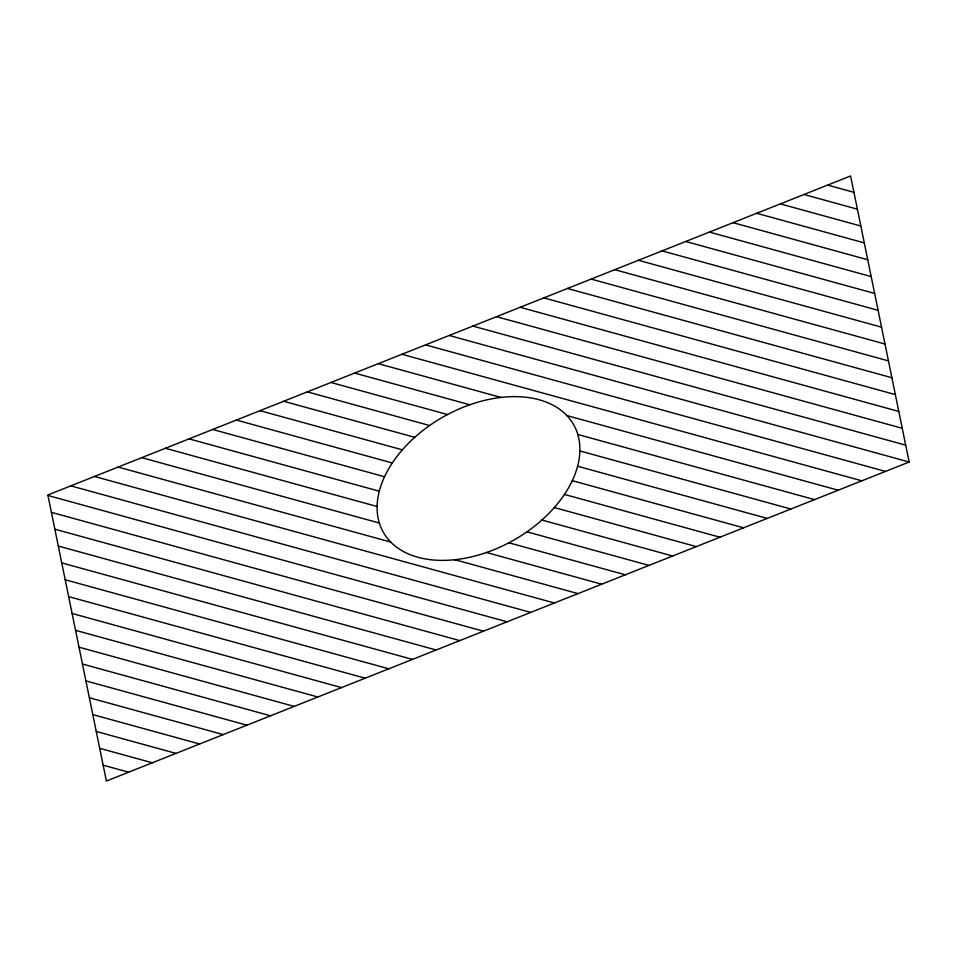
<?xml version="1.0" encoding="UTF-8"?>
<svg xmlns="http://www.w3.org/2000/svg" width="957" height="957" viewBox="0 0 957 957"><rect width="100%" height="100%" fill="white"/><g stroke="black" fill="none" stroke-linecap="round" stroke-linejoin="round"><path stroke-width="1.44" d="M909.15 462.016L106.406 781.032L47.85 494.984L850.594 175.968L909.15 462.016L449.228 335.476M827.638 185.084L853.943 192.321M803.988 194.486L857.4 209.176M780.338 203.889L860.845 226.031M756.688 213.279L864.291 242.887M733.038 222.682L867.748 259.742M709.388 232.084L871.193 276.597M685.738 241.487L874.65 293.452M662.088 250.878L878.095 310.319M638.439 260.28L881.553 327.174M614.777 269.683L884.998 344.03M591.127 279.085L888.443 360.885M567.477 288.476L891.9 377.74M543.827 297.878L895.345 394.595M520.177 307.281L898.802 411.45M496.527 316.671L902.248 428.305M472.878 326.074L905.705 445.161M425.578 344.879L885.5 471.418M401.916 354.269L861.85 480.809M378.266 363.672L500.954 397.43M566.855 415.553L838.2 490.211M354.616 373.074L469.803 404.763M577.801 434.478L814.551 499.614M330.966 382.477L447.517 414.537M579.882 450.95L790.889 509.016M307.317 391.868L429.597 425.518M577.609 466.238L767.239 518.407M283.667 401.27L414.728 437.325M572.274 480.677L743.589 527.809M260.017 410.673L402.359 449.838M564.439 494.422L719.939 537.212M236.367 420.063L392.298 462.973M554.306 507.545L696.289 546.603M212.717 429.466L384.535 476.742M541.877 520.034L672.639 556.005M189.055 438.868L379.283 491.204M526.924 531.817L648.99 565.408M165.405 448.271L377.106 506.504M508.897 542.775L625.34 574.81M141.756 457.661L379.343 523.036M486.455 552.5L601.69 584.201M118.106 467.064L390.767 542.081M454.826 559.701L578.028 593.603M94.456 476.466L554.378 603.006M70.806 485.857L530.728 612.408M47.946 495.487L507.078 621.799M51.403 512.342L483.429 631.201M54.848 529.197L459.779 640.604M58.305 546.052L436.129 649.994M61.75 562.907L412.479 659.397M65.208 579.763L388.829 668.799M68.653 596.618L365.179 678.202M72.098 613.473L341.517 687.593M75.555 630.328L317.868 696.995M79 647.183L294.218 706.398M82.458 664.038L270.568 715.8M85.903 680.894L246.918 725.191M89.36 697.749L223.268 734.593M92.805 714.604L199.618 743.996M96.25 731.459L175.968 753.386M99.707 748.314L152.319 762.789M103.153 765.169L128.657 772.191M454.79 559.713A109.301 70.985 -29.4 0 0 575.743 428.856A109.301 70.985 -29.4 0 0 404.967 446.943A109.301 70.985 -29.4 0 0 454.79 559.713"/></g></svg>
